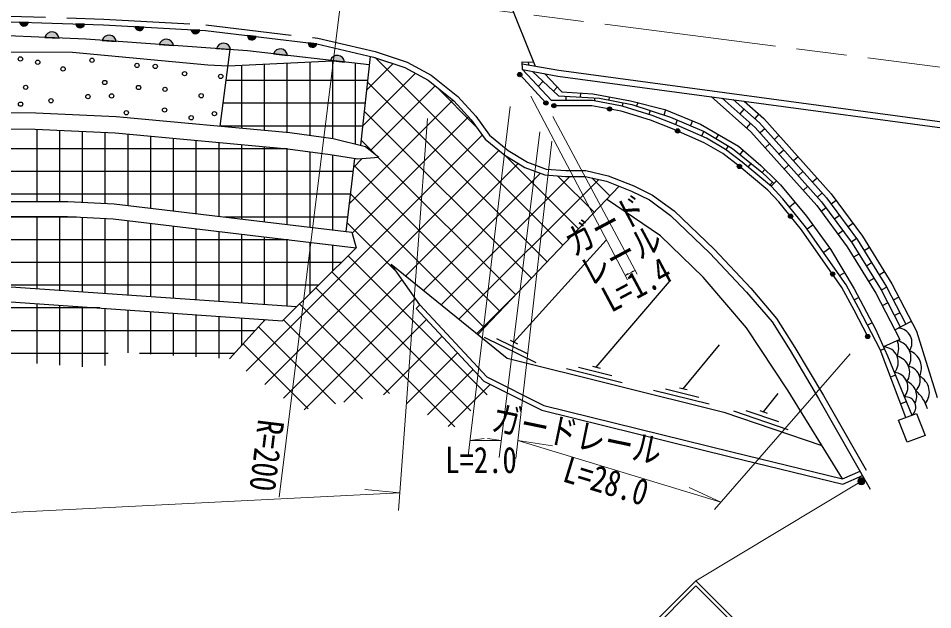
# Model space of a CAD drawing. Units: millimetres at full size, sheet at 1:1000; details may follow other scales. Extents: x 40000 to 680000, y 20000 to 380000.
# Drawn here: x 179687 to 243513, y 244046 to 285336 of the extents above; entities that cross this region are included whole.
import ezdxf
from ezdxf.enums import TextEntityAlignment as Align

# ---------------------------------------------------------------- set-up
doc = ezdxf.new("R2010")
doc.units = ezdxf.units.MM
doc.header["$LTSCALE"] = 1000
doc.linetypes.add('CHAIN', pattern=[18.5, 12, -1.5, 3.5, -1.5])
doc.linetypes.add('DASHED', pattern=[7.5, 6, -1.5])
for name, color, linetype, lineweight in [('M-BGD', 7, 'Continuous', 25), ('M-BMK', 2, 'CHAIN', 13), ('M-STR-HTXT', 7, 'Continuous', 13), ('M-STR-STR1', 1, 'Continuous', 25), ('M-STR-STRC', 7, 'Continuous', 25)]:
    doc.layers.add(name, color=color, linetype=linetype, lineweight=lineweight)
doc.styles.add('ＭＳ ゴシック', font='')
doc.styles.get('ＭＳ ゴシック').set_extended_font_data('MS Gothic')

msp = doc.modelspace()

# ---------------------------------------------------------------- hatches: boundary and pattern name
at = {"layer": 'M-BGD'}
for points in [[(180402, 285045), (179776, 285064, 0.84072)], [(184319, 284922), (183693, 284941, 0.84072)], [(187833, 284757), (188458, 284722, -0.84072)], [(181546, 283994, -0.82183), (182536, 283950)], [(185540, 283786, -0.82183), (186528, 283715)], [(191738, 284537), (192363, 284502, -0.84072)], [(195677, 284129), (196298, 284054, -0.84072)], [(189530, 283502, -0.82183), (190518, 283432)], [(193520, 283218, -0.82183), (194508, 283148)], [(199914, 283620), (200535, 283546, -0.84072)], [(198486, 282739, 0.82183), (197502, 282853)], [(202460, 282277, 0.82183), (201476, 282392)], [(214538, 281407, -1), (214838, 281407, -1)], [(216365, 279422, -1), (216665, 279422, -1)], [(217221, 279207, -1), (216926, 279262, -1)], [(221107, 278976, -1), (220812, 279031, -1)], [(225843, 277410, -1), (225569, 277531, -0.41421), (225767, 277608, -0.41421)], [(230136, 274897, -1), (229905, 275089, -1)], [(233683, 271399, -1), (233494, 271631, -1)], [(236615, 267351, -0.41421), (236406, 267388, -0.41421), (236443, 267597, -1)], [(238824, 263121, -1), (239124, 263121, -1)]]:
    msp.add_hatch(color=256, dxfattribs=at).paths.add_polyline_path(points)
at = {"layer": 'M-STR-HTXT'}
msp.add_hatch(color=256, dxfattribs=at).paths.add_polyline_path([(238751, 253131, -0.41421), (238651, 252792, -0.41421), (238312, 252892, -1)])

# ---------------------------------------------------------------- linework, layer by layer
at = {"layer": 'M-BGD'}
for p, q in [((180402, 285045), (179776, 285064)), ((184319, 284922), (183693, 284941)), ((188458, 284722), (187833, 284757)), ((192363, 284502), (191738, 284537)), ((196298, 284054), (195677, 284129)), ((181546, 283994), (182536, 283950)), ((185540, 283786), (186528, 283715)), ((189530, 283502), (190518, 283432)), ((200535, 283546), (199914, 283620)), ((193520, 283218), (194508, 283148)), ((193787, 277812), (194482, 283150)), ((197502, 282853), (198486, 282739)), ((194334, 282013), (201628, 282374)), ((196850, 282137), (196850, 277528)), ((198437, 282216), (198437, 277381)), ((200025, 282294), (200025, 277174)), ((201476, 282392), (202460, 282277)), ((201612, 282373), (201612, 276959)), ((203200, 282191), (203200, 276566)), ((204253, 282677), (203569, 276473)), ((205842, 282174), (203994, 280326)), ((204591, 282588), (217688, 269491)), ((195262, 282059), (195262, 277675)), ((207411, 281499), (203716, 277803)), ((204067, 280987), (194200, 280987)), ((204055, 280879), (216592, 268342)), ((216515, 279422), (214688, 281407)), ((216314, 280939), (215978, 280581)), ((208784, 280626), (204265, 276107)), ((208860, 280564), (211632, 277792)), ((217303, 280532), (217044, 280256)), ((210027, 279624), (202782, 272379)), ((217913, 279896), (217894, 279585)), ((218928, 280111), (218911, 279836)), ((219910, 279776), (219897, 279559)), ((220940, 279849), (220897, 279630)), ((203892, 279400), (193994, 279400)), ((221878, 279438), (221831, 279196)), ((222929, 279450), (222848, 279203)), ((224867, 278938), (224749, 278579)), ((230341, 278994), (230053, 278670)), ((211110, 278462), (202984, 270336)), ((203832, 278857), (215497, 267192)), ((223799, 278891), (223710, 278623)), ((231377, 278656), (231089, 278331)), ((203717, 277812), (193787, 277812)), ((225684, 278228), (225555, 277920)), ((226748, 278179), (226606, 277842)), ((230802, 278007), (230515, 277682)), ((180975, 277586), (180975, 272544)), ((182562, 277515), (182562, 272545)), ((184150, 277443), (184150, 272493)), ((185737, 277371), (185737, 272413)), ((187325, 277257), (187325, 272268)), ((188912, 277110), (188912, 272079)), ((212071, 277178), (195600, 260707)), ((227529, 277455), (227384, 277111)), ((228558, 277224), (228386, 276940)), ((231793, 277623), (231470, 277335)), ((232782, 277166), (232459, 276877)), ((190500, 276962), (190500, 271890)), ((192087, 276815), (192087, 271701)), ((193675, 276668), (193675, 271511)), ((195262, 276521), (195262, 271322)), ((196850, 276373), (196850, 271133)), ((203609, 276835), (204625, 275819)), ((229240, 276420), (229082, 276162)), ((232136, 276589), (231812, 276300)), ((198447, 276225), (153062, 276225)), ((213239, 276101), (196900, 259762)), ((198437, 276226), (198437, 270944)), ((200025, 276014), (200025, 270754)), ((201612, 275795), (201612, 270565)), ((213674, 275750), (218783, 270641)), ((230284, 276128), (230046, 275832)), ((233125, 276131), (232802, 275843)), ((203161, 275553), (202553, 270453)), ((203699, 275541), (203086, 274928)), ((203106, 275093), (213306, 264893)), ((204817, 275627), (214401, 266043)), ((214586, 275203), (206730, 267346)), ((230826, 275206), (230619, 274949)), ((233468, 275097), (233144, 274808)), ((234114, 275674), (233791, 275385)), ((203052, 274637), (155770, 274637)), ((216148, 274519), (207969, 266341)), ((231804, 274790), (231603, 274577)), ((234457, 274639), (234134, 274351)), ((218173, 274300), (209209, 265335)), ((220199, 274081), (210448, 264330)), ((217327, 274342), (219879, 271790)), ((219724, 274190), (220974, 272940)), ((232331, 273892), (232134, 273683)), ((232228, 273610), (232605, 273985)), ((235446, 274182), (235123, 273893)), ((221619, 273616), (211757, 263268)), ((234800, 273605), (234476, 273316)), ((202862, 273050), (158478, 273050)), ((202867, 273087), (212210, 263743)), ((235789, 273147), (235466, 272859)), ((236764, 272626), (236415, 272369)), ((233911, 272472), (233523, 272150)), ((236066, 272112), (235717, 271856)), ((183745, 271462), (173419, 271462)), ((180975, 271494), (180975, 266466)), ((182562, 271495), (182562, 266358)), ((184150, 271442), (184150, 266249)), ((185737, 271361), (185737, 266139)), ((202673, 271462), (194084, 271462)), ((237007, 271563), (236658, 271307)), ((187325, 271211), (187325, 266029)), ((188912, 271022), (188912, 265918)), ((190500, 270832), (190500, 265808)), ((192087, 270643), (192087, 265697)), ((202628, 271081), (206123, 267585)), ((235151, 270904), (234754, 270617)), ((237949, 271015), (237600, 270758)), ((193675, 270454), (193675, 265586)), ((195262, 270265), (195262, 265476)), ((196850, 270075), (196850, 265365)), ((202965, 270404), (203265, 269311)), ((237251, 270501), (236902, 270244)), ((198532, 269875), (161168, 269875)), ((198437, 269886), (198437, 265254)), ((200025, 269697), (200025, 266107)), ((201612, 269508), (201612, 267677)), ((214269, 262731), (220721, 269843)), ((238192, 269952), (237843, 269695)), ((203265, 269311), (198120, 264224)), ((202706, 268758), (212407, 259056)), ((203200, 269319), (203200, 269247)), ((236324, 269285), (235902, 268979)), ((238357, 268878), (237989, 268650)), ((239094, 269335), (238726, 269107)), ((202230, 268287), (163713, 268287)), ((207713, 265322), (205711, 268173)), ((239252, 268256), (238884, 268028)), ((201577, 267642), (211279, 257939)), ((237359, 267574), (237027, 267374)), ((240147, 267635), (239779, 267406)), ((206472, 267089), (198199, 258816)), ((220031, 260985), (225145, 266968)), ((239410, 267178), (239042, 266950)), ((200624, 266700), (177563, 266700)), ((200448, 266525), (210150, 256823)), ((240303, 266555), (239919, 266355)), ((207398, 265770), (199636, 258008)), ((214301, 265937), (211688, 263324)), ((238355, 265840), (238043, 265675)), ((241148, 265867), (240764, 265667)), ((185369, 265112), (166390, 265112)), ((180975, 265414), (180975, 261227)), ((182562, 265305), (182562, 261119)), ((184150, 265196), (184150, 261011)), ((185737, 265087), (185737, 261087)), ((187325, 264976), (187325, 261987)), ((199319, 265409), (205598, 259131)), ((207456, 265083), (207713, 265322)), ((240379, 265468), (239995, 265268)), ((188912, 264866), (188912, 261891)), ((190500, 264755), (190500, 261796)), ((192087, 264644), (192087, 261700)), ((193675, 264534), (193675, 261605)), ((196928, 264307), (194427, 261560)), ((195262, 264423), (195262, 262477)), ((196953, 264305), (196650, 264002)), ((196850, 264313), (196850, 264222)), ((198190, 264293), (203708, 258775)), ((208180, 264307), (202402, 258529)), ((241224, 264780), (240840, 264580)), ((196453, 263785), (201819, 258419)), ((239289, 264072), (238966, 263901)), ((240868, 263586), (242022, 264184)), ((196216, 263525), (169874, 263525)), ((209263, 263144), (205168, 259050)), ((212209, 263072), (215802, 261313)), ((213059, 262989), (215215, 261934)), ((195383, 262610), (199930, 258063)), ((214018, 262854), (214521, 262608)), ((226104, 259476), (228625, 262550)), ((241222, 262903), (240078, 262390)), ((185971, 261937), (173359, 261937)), ((194771, 261937), (188145, 261937)), ((210345, 261982), (206815, 258451)), ((240136, 262261), (239864, 262139)), ((219759, 261052), (220303, 260917)), ((211428, 260819), (208252, 257644)), ((217945, 260885), (221827, 259920)), ((218794, 260983), (221123, 260404)), ((240909, 260416), (240571, 260278)), ((212637, 259783), (209690, 256837)), ((224018, 259376), (227900, 258412)), ((224867, 259475), (227196, 258896)), ((225832, 259544), (226376, 259409)), ((231700, 257853), (232716, 259135)), ((241665, 258565), (241282, 258408)), ((229613, 257932), (233398, 256639)), ((230467, 257957), (232738, 257181)), ((231435, 257944), (231965, 257763))]:
    msp.add_line(p, q, dxfattribs=at)
at = {"layer": 'M-BGD', "linetype": 'DASHED'}
msp.add_lwpolyline([(175586, 285596), (185660, 285280), (192787, 284878), (200605, 283940), (204598, 283007), (206833, 282267), (208517, 281354), (210361, 279867), (211617, 278500), (212567, 277172), (213870, 276099), (215226, 275285), (216530, 274805), (217898, 274700), (219290, 274700), (220858, 274340), (222659, 273641), (223956, 272993), (225469, 271885), (228250, 269228), (230817, 266487), (232621, 264386), (233898, 262362), (235889, 258990), (239506, 252665)], dxfattribs=at)
at = {"layer": 'M-BGD'}
for points in [[(175584, 285196), (185643, 284880), (192752, 284480), (200535, 283546), (204489, 282621), (206674, 281899), (208294, 281020), (210087, 279575), (211306, 278248), (212272, 276897), (213638, 275772), (215052, 274923), (216444, 274410), (217883, 274300), (219245, 274300), (220740, 273957), (222497, 273275), (223747, 272651), (225212, 271577), (227966, 268947), (230519, 266220), (232299, 264148), (233557, 262154), (235543, 258789), (239159, 252466)], [(204187, 282077), (195680, 283065), (184401, 283867), (175642, 284258), (167175, 284050), (162285, 283784), (152476, 282686), (146197, 281690)], [(146263, 280781), (165780, 282813), (174502, 283002), (183461, 282962), (192912, 282076), (194334, 282013)], [(241639, 257467), (239839, 262203), (238343, 265113), (237479, 266730), (234639, 270781), (233040, 272742), (232253, 273583), (230214, 275287), (229056, 276182), (227727, 276959), (225491, 277948), (223936, 278554), (221841, 279194), (219760, 279585), (216906, 279585), (214889, 281749)], [(215584, 281623), (217394, 279928), (220263, 279755), (222512, 279313), (225202, 278431), (227567, 277439), (229544, 276235), (231575, 274604), (232424, 273805)], [(216423, 281471), (217620, 280194), (219789, 280056), (222414, 279584), (224819, 278958), (227310, 277952), (229948, 276414), (231526, 275069), (232605, 273985)], [(228050, 279864), (230818, 277414), (235420, 272259), (237533, 269386), (239534, 266156), (241222, 262903)], [(228821, 279761), (231124, 277721), (235757, 272532), (237892, 269629), (239911, 266371), (241252, 263785)], [(229592, 279657), (231431, 278029), (236094, 272805), (238252, 269872), (240288, 266585), (241637, 263985)], [(238974, 263121), (238033, 264951), (237180, 266546), (234359, 270569), (232777, 272512), (232012, 273328), (229995, 275014), (228860, 275891), (227568, 276647), (225357, 277625), (223822, 278223), (221758, 278853), (219728, 279235), (217073, 279235)], [(230363, 279553), (231737, 278337), (236431, 273079), (238611, 270115), (240665, 266799), (242376, 263501), (243813, 258858)], [(148649, 278282), (153348, 277591), (166588, 278396), (173265, 278757), (180902, 278741), (186525, 278486), (198632, 277363), (201670, 276951), (203917, 276385), (204861, 275630)], [(152502, 276553), (166734, 277453), (173295, 277607), (180875, 277591), (186446, 277339), (198502, 276220), (201452, 275820), (203392, 275517), (204861, 275630)], [(232605, 273985), (232885, 273704), (234710, 271513), (236376, 269214), (238037, 266443), (239517, 263641), (240352, 261779), (242049, 257624)], [(160222, 272028), (168949, 272435), (175212, 272544), (183139, 272545), (186390, 272380), (202965, 270404)], [(237216, 253179), (233426, 259316), (230523, 263731), (227487, 267272), (224502, 270138), (220748, 272702)], [(159352, 271007), (168983, 271385), (175222, 271494), (183112, 271495), (186301, 271333), (203265, 269311)], [(205711, 268173), (213809, 261603), (228943, 257844), (235777, 255509)], [(166714, 266415), (176803, 266752), (185235, 266174), (199115, 265207)], [(166030, 265276), (176782, 265701), (185162, 265127), (198120, 264224)], [(207456, 265083), (212181, 260011), (216238, 257983), (229400, 254721), (237247, 252811), (238621, 253407)], [(207713, 265322), (212394, 260296), (216360, 258314), (229484, 255061), (237216, 253179), (238446, 253713)]]:
    msp.add_lwpolyline(points, dxfattribs=at)
msp.add_lwpolyline([(241132, 257273), (242393, 257755), (242982, 256214), (241721, 255732)], close=True, dxfattribs=at)
for centre in [(179837, 282495), (181049, 282268), (184833, 282406), (187974, 282041), (189244, 281978), (182816, 281801), (191290, 281470), (214688, 281407), (185721, 280852), (193817, 281279), (180203, 280514), (188085, 280503), (189926, 280376), (181970, 279580), (184547, 279869), (186197, 279916), (192452, 279931), (216515, 279422), (179850, 279341), (189894, 278933), (217073, 279235), (220959, 279003), (187229, 278743), (191754, 278392), (193373, 278678), (225706, 277470), (230020, 274993), (233589, 271515), (236529, 267474), (238974, 263121)]:
    msp.add_circle(centre, 150, dxfattribs=at)
for centre, radius, start, end in [((180091, 285109), 318, 188.09504, 348.31277), ((184008, 284986), 318, 188.09504, 348.31277), ((188148, 284794), 318, 186.66652, 346.88425), ((182036, 283874), 505, 8.61329, 166.27148), ((186027, 283653), 505, 7.10499, 164.76318), ((192053, 284574), 318, 186.66652, 346.88425), ((195994, 284145), 318, 183.04829, 343.26602), ((190017, 283369), 505, 7.10499, 164.76318), ((194007, 283086), 505, 7.10499, 164.76318), ((200231, 283637), 318, 183.04829, 343.26602), ((197983, 282699), 505, 4.5438, 162.202), ((201956, 282237), 505, 4.5438, 162.202), ((241043, 262694), 1021, 326.36535, 86.11271), ((240051, 261329), 1062, 317.25004, 88.52188), ((239598, 262309), 1540, 338.3534, 19.55914), ((240785, 261645), 1210, 329.73984, 77.38523), ((240749, 260618), 1158, 326.20568, 76.02318), ((241427, 260911), 1303, 334.23483, 69.02634), ((240765, 259587), 1023, 318.11967, 86.30817), ((241655, 260065), 986, 313.15334, 79.83114), ((241310, 258961), 1089, 332.90581, 68.38923), ((242014, 259225), 1264, 321.77819, 62.34553), ((240540, 257297), 2720, 16.40824, 48.86776), ((241617, 258195), 716, 307.1098, 97.31803)]:
    msp.add_arc(centre, radius, start, end, dxfattribs=at)
at = {"layer": 'M-BMK'}
msp.add_lwpolyline([(202277, 287273), (307728, 273744), (319730, 272693), (328309, 272526), (337355, 273015), (341566, 273560)], dxfattribs=at)
at = {"layer": 'M-STR-HTXT'}
for p, q in [((202277, 287273), (197903, 251895)), ((215466, 279906), (222219, 267074)), ((211091, 254782), (214019, 279185)), ((208247, 278338), (206218, 250981)), ((222887, 267468), (217008, 278489)), ((216095, 277401), (213252, 254673)), ((214415, 254609), (216917, 276766)), ((222064, 267368), (222746, 267732)), ((222064, 267368), (222263, 267513)), ((222746, 267732), (222516, 267648)), ((228291, 251053), (237760, 261901)), ((211222, 255870), (212194, 256006)), ((213402, 255870), (212430, 256006)), ((211222, 255870), (213402, 255870)), ((214558, 255870), (228729, 251555)), ((214558, 255870), (216983, 255488)), ((238532, 253012), (226984, 246070)), ((206310, 252212), (203865, 252431)), ((228729, 251555), (226503, 252590))]:
    msp.add_line(p, q, dxfattribs=at)
msp.add_lwpolyline([(99527, 247131), (132137, 248613), (154028, 249751), (177234, 250747), (206310, 252212)], dxfattribs=at)
msp.add_circle((238532, 253012), 250, dxfattribs=at)
at = {"layer": 'M-STR-STR1'}
for p, q in [((212175, 290879), (215765, 282001)), ((214861, 282303), (215653, 282277)), ((214889, 281749), (214861, 282303)), ((215286, 282289), (215292, 282087))]:
    msp.add_line(p, q, dxfattribs=at)
for points in [[(214868, 282163), (217414, 281703), (257803, 276272)], [(214889, 281749), (217351, 281303), (257865, 275856)]]:
    msp.add_lwpolyline(points, dxfattribs=at)
at = {"layer": 'M-STR-STRC'}
for p, q in [((222484, 241570), (226984, 246070)), ((231485, 241570), (226984, 246070)), ((222838, 241570), (226984, 245717)), ((231131, 241570), (226984, 245717))]:
    msp.add_line(p, q, dxfattribs=at)

# ---------------------------------------------------------------- texts
at = {"layer": 'M-STR-HTXT', "style": 'ＭＳ ゴシック', "width": 0.8}
for s, rotation, p in [('ガード', 28.08, (221360, 269608)), ('レール', 28.08, (222430, 267505)), ('ガードレール', 348.278, (218394, 254847))]:
    msp.add_text(s, height=1833, rotation=rotation, dxfattribs=at).set_placement(p, align=Align.BOTTOM_CENTER)
for s, rotation, p in [('L=1.4', 28.08, (222405, 267550)), ('L=28.0', 343.065, (220987, 253912))]:
    msp.add_text(s, height=1833, rotation=rotation, dxfattribs=at).set_placement(p, align=Align.TOP_CENTER)
msp.add_text('R=200', height=1833, rotation=262.953, dxfattribs=at).set_placement((197641, 252217), align=Align.TOP_RIGHT)
msp.add_text('L=2.0', height=1833, dxfattribs=at).set_placement((211986, 255420), align=Align.TOP_CENTER)

doc.saveas('drawing.dxf')
